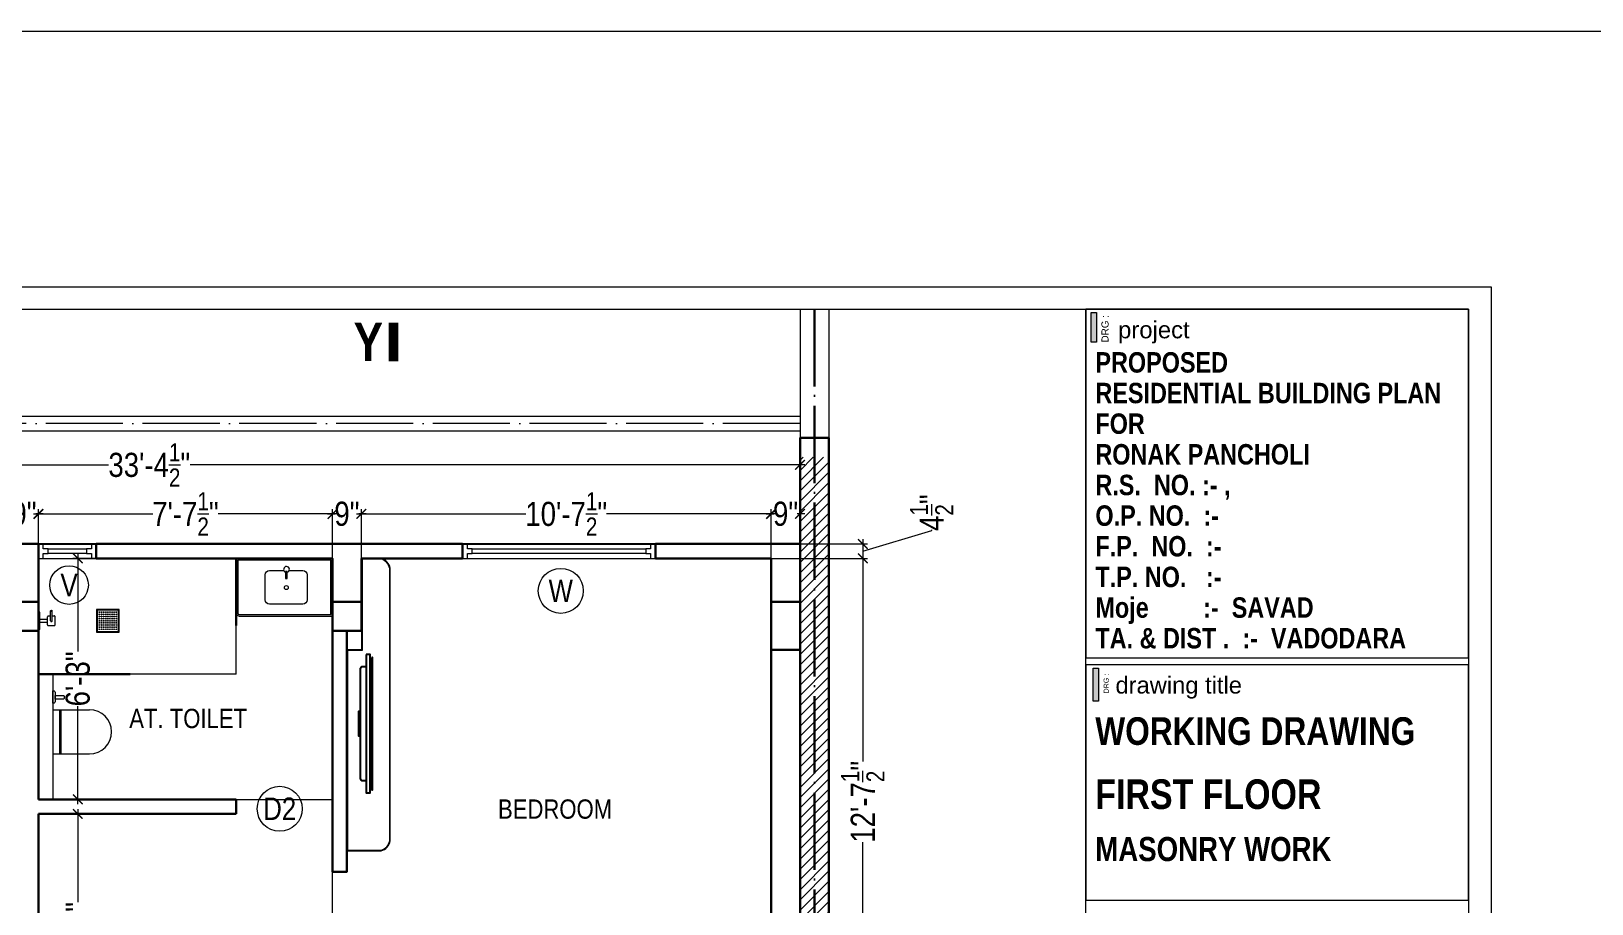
# Model space of a CAD drawing. Header units: millimetres. Extents: x 56222 to 154870, y -176352 to -121287.
# Drawn here: x 149229.4 to 149715, y -175079.4 to -174807.8 of the extents above; entities that cross this region are included whole.
import ezdxf

# ---------------------------------------------------------------- set-up
doc = ezdxf.new("R2010")
doc.units = ezdxf.units.MM
doc.header["$MEASUREMENT"] = 0
doc.header["$PDMODE"] = 35
doc.linetypes.add('ACAD_ISO04W100', pattern=[30, 24, -3, 0, -3])
doc.layers.get('Defpoints').update_dxf_attribs({"color": 220})
for name, color, linetype, lineweight in [('COLUMN', 1, 'Continuous', 30), ('Farniture', 59, 'Continuous', 25), ('FIRST FLOOR', 7, 'Continuous', 9), ('FIRST FLOOR ( DIM )', 250, 'Continuous', 9), ('FIRST FLOOR ( DW_RAIL )', 7, 'Continuous', 9), ('FIRST FLOOR ( TEXT )', 7, 'Continuous', 9), ('FIRST FLOOR_( PLine )_', 251, 'Continuous', 30), ('FURNITURE', 59, 'Continuous', 9), ('GROUND FLOOR', 7, 'Continuous', 9), ('GROUND FLOOR  ( HATCH )', 251, 'Continuous', 9), ('SECTION', 7, 'Continuous', 9), ('X_PLOT', 1, 'Continuous', 9), ('X_SHEET', 7, 'Continuous', 9)]:
    doc.layers.add(name, color=color, linetype=linetype, lineweight=lineweight)
doc.layers.add('XX~SLAB ( PLINE )', color=251, linetype='Continuous', plot=False)
doc.styles.add("AR_0'-0", font='arial.ttf')
doc.styles.add('AR_6', font='arial.ttf', dxfattribs={"height": 6})
doc.styles.add("Cn_BT_0'-0", font='swissc.ttf')
doc.styles.add('Cn_BT_7', font='swissc.ttf', dxfattribs={"height": 7})
doc.styles.add('Cn_BT_7½', font='swissc.ttf', dxfattribs={"height": 7.5})
doc.styles.add('KATHA', font='swissc.ttf')
doc.styles.get("Standard").update_dxf_attribs({"font": 'arial.ttf', "height": 6})
doc.dimstyles.new('Cn_BT_7½', dxfattribs={"dimtxt": 9, "dimasz": 3, "dimexe": 1.5, "dimexo": 0, "dimgap": 0.09, "dimtad": 0, "dimdec": 3, "dimzin": 3, "dimdsep": 46, "dimlunit": 4, "dimtxsty": 'Cn_BT_7½', "dimblk": 'ARCHTICK', "dimcen": 0.09, "dimdle": 1.5, "dimclrd": 251, "dimclre": 251, "dimclrt": 14, "dimadec": 0, "dimazin": 0, "dimtfac": 0.75, "dimtdec": 3, "dimtofl": 0, "dimtmove": 0, "dimatfit": 3, "dimfxl": 0, "dimtolj": 1, "dimtzin": 0, "dimlwd": 15, "dimlwe": 15, "dimarcsym": 0})

# ---------------------------------------------------------------- blocks, each defined once
blk = doc.blocks.new('_ArchTick')
at = {"color": 0, "linetype": 'ByBlock', "const_width": 0.15}
blk.add_lwpolyline([(-0.5, -0.5), (0.5, 0.5)], dxfattribs=at)
blk = doc.blocks.new('*D141')
at = {"layer": 'Defpoints', "color": 0, "transparency": 16777216}
for p in [(149468.64, -174967.37), (149459.64, -174971.87), (149488.17, -174971.87)]:
    blk.add_point(p, dxfattribs=at)
at = {"layer": 'FIRST FLOOR ( DIM )', "color": 251, "lineweight": 15, "transparency": 16777216}
for p, q in [((149488.17, -174969.62), (149509.61, -174963.19)), ((149509.61, -174963.19), (149509.61, -174963.01)), ((149468.64, -174967.37), (149489.67, -174967.37)), ((149488.17, -174965.87), (149488.17, -174973.37)), ((149459.64, -174971.87), (149489.67, -174971.87))]:
    blk.add_line(p, q, dxfattribs=at)
at = {"layer": 'FIRST FLOOR ( DIM )', "color": 251, "lineweight": 15, "transparency": 16777216, "xscale": 3, "yscale": 3, "zscale": 3}
for p, rotation in [((149488.17, -174967.37), 90), ((149488.17, -174971.87), 270)]:
    blk.add_blockref('_ArchTick', p, dxfattribs=dict(at, rotation=rotation))
at = {"layer": 'FIRST FLOOR ( DIM )', "color": 14, "transparency": 16777216, "insert": (149509.61, -174957.64), "char_height": 7.5, "attachment_point": 5, "rotation": 90, "style": 'Cn_BT_7½'}
blk.add_mtext('\\A1;4{\\H0.750000x;\\S1/2;}"', dxfattribs=at)
blk = doc.blocks.new('*D139')
at = {"layer": 'Defpoints', "color": 0, "transparency": 16777216}
for p in [(149468.64, -174971.87), (149468.64, -175123.37), (149488.17, -175123.37)]:
    blk.add_point(p, dxfattribs=at)
at = {"layer": 'FIRST FLOOR ( DIM )', "color": 251, "lineweight": 15, "transparency": 16777216}
for p, q in [((149468.64, -174971.87), (149489.67, -174971.87)), ((149488.17, -174970.37), (149488.17, -175035.09)), ((149488.17, -175124.87), (149488.17, -175060.16)), ((149468.64, -175123.37), (149489.67, -175123.37))]:
    blk.add_line(p, q, dxfattribs=at)
at = {"layer": 'FIRST FLOOR ( DIM )', "color": 251, "lineweight": 15, "transparency": 16777216, "xscale": 3, "yscale": 3, "zscale": 3}
for p, rotation in [((149488.17, -174971.87), 90), ((149488.17, -175123.37), 270)]:
    blk.add_blockref('_ArchTick', p, dxfattribs=dict(at, rotation=rotation))
at = {"layer": 'FIRST FLOOR ( DIM )', "color": 14, "transparency": 16777216, "insert": (149488.17, -175047.62), "char_height": 7.5, "attachment_point": 5, "rotation": 90, "style": 'Cn_BT_7½'}
blk.add_mtext('\\A1;12\'-7{\\H0.750000x;\\S1/2;}"', dxfattribs=at)
blk = doc.blocks.new('*D138')
at = {"layer": 'Defpoints', "color": 0, "transparency": 16777216}
for p in [(149068.14, -174942.76), (149068.14, -174967.37), (149468.64, -174967.37)]:
    blk.add_point(p, dxfattribs=at)
at = {"layer": 'FIRST FLOOR ( DIM )', "color": 251, "lineweight": 15, "transparency": 16777216}
for p, q in [((149066.64, -174942.76), (149253.44, -174942.76)), ((149068.14, -174967.37), (149068.14, -174941.26)), ((149470.14, -174942.76), (149278.85, -174942.76)), ((149468.64, -174967.37), (149468.64, -174941.26))]:
    blk.add_line(p, q, dxfattribs=at)
at = {"layer": 'FIRST FLOOR ( DIM )', "color": 251, "lineweight": 15, "transparency": 16777216, "xscale": 3, "yscale": 3, "zscale": 3, "rotation": 180}
blk.add_blockref('_ArchTick', (149068.14, -174942.76), dxfattribs=at)
at = {"layer": 'FIRST FLOOR ( DIM )', "color": 251, "lineweight": 15, "transparency": 16777216, "xscale": 3, "yscale": 3, "zscale": 3}
blk.add_blockref('_ArchTick', (149468.64, -174942.76), dxfattribs=at)
at = {"layer": 'FIRST FLOOR ( DIM )', "color": 14, "transparency": 16777216, "insert": (149266.14, -174942.76), "char_height": 7.5, "attachment_point": 5, "style": 'Cn_BT_7½'}
blk.add_mtext('\\A1;33\'-4{\\H0.750000x;\\S1/2;}"', dxfattribs=at)
blk = doc.blocks.new('*D130')
at = {"layer": 'Defpoints', "color": 0, "transparency": 16777216}
for p in [(149231.64, -175051.37), (149231.64, -175123.37), (149243.89, -175123.37)]:
    blk.add_point(p, dxfattribs=at)
at = {"layer": 'FIRST FLOOR ( DIM )', "color": 251, "lineweight": 15, "transparency": 16777216}
for p, q in [((149231.64, -175051.37), (149245.39, -175051.37)), ((149243.89, -175049.87), (149243.89, -175078.85)), ((149243.89, -175124.87), (149243.89, -175095.89)), ((149231.64, -175123.37), (149245.39, -175123.37))]:
    blk.add_line(p, q, dxfattribs=at)
at = {"layer": 'FIRST FLOOR ( DIM )', "color": 251, "lineweight": 15, "transparency": 16777216, "xscale": 3, "yscale": 3, "zscale": 3}
for p, rotation in [((149243.89, -175051.37), 90), ((149243.89, -175123.37), 270)]:
    blk.add_blockref('_ArchTick', p, dxfattribs=dict(at, rotation=rotation))
at = {"layer": 'FIRST FLOOR ( DIM )', "color": 14, "transparency": 16777216, "insert": (149243.89, -175087.37), "char_height": 7.5, "attachment_point": 5, "rotation": 90, "style": 'Cn_BT_7½'}
blk.add_mtext('\\A1;6\'-0"', dxfattribs=at)
blk = doc.blocks.new('A$C744D1EC1')
at = {"layer": 'FURNITURE'}
for p, q in [((-2.26, -0.39), (-2.26, 0)), ((-2.26, -0.39), (-2.26, 0)), ((0, -0.39), (0, 0)), ((0, -0.39), (0, 0)), ((2.26, -0.39), (2.26, 0)), ((2.26, -0.39), (2.26, 0)), ((-2.26, -0.39), (2.26, -0.39)), ((-2.26, -0.39), (2.26, -0.39)), ((-1.26, -2.56), (-1.26, -4.14)), ((-1.06, -2.36), (1.06, -2.36)), ((-0.39, -0.39), (-0.39, -2.36)), ((0, -3.15), (2.56, -3.15)), ((0, -3.55), (2.56, -3.55)), ((0.39, -0.39), (0.39, -2.36)), ((1.26, -2.56), (1.26, -3.15)), ((1.26, -3.55), (1.26, -4.14)), ((-1.06, -4.33), (1.06, -4.33))]:
    blk.add_line(p, q, dxfattribs=at)
for points in [[(-2.96, -15.14), (-2.96, -20.86, 0.414214), (-2.86, -20.96), (2.86, -20.96, 0.414214), (2.96, -20.86), (2.96, -15.14, 0.414214), (2.86, -15.04), (-2.86, -15.04, 0.414214)], [(-2.76, -15.34), (-2.76, -20.66, 0.414214), (-2.66, -20.76), (2.66, -20.76, 0.414214), (2.76, -20.66), (2.76, -15.34, 0.414214), (2.66, -15.24), (-2.66, -15.24, 0.414214)]]:
    blk.add_lwpolyline(points, format="xyb", close=True, dxfattribs=at)
for centre, radius in [((2.56, -3.35), 0.197), ((-2.21, -15.79), 0.0985), ((-1.66, -15.79), 0.0985), ((-1.1, -15.79), 0.0985), ((-0.55, -15.79), 0.0985), ((0, -15.79), 0.0985), ((0.55, -15.79), 0.0985), ((1.1, -15.79), 0.0985), ((1.66, -15.79), 0.0985), ((2.21, -15.79), 0.0985), ((-2.21, -16.34), 0.0985), ((-2.21, -16.9), 0.0985), ((-2.21, -17.45), 0.0985), ((-2.21, -18), 0.0985), ((-2.21, -18.55), 0.0985), ((-2.21, -19.1), 0.0985), ((-2.21, -19.66), 0.0985), ((-2.21, -20.21), 0.0985), ((-1.66, -16.34), 0.0985), ((-1.66, -16.9), 0.0985), ((-1.66, -17.45), 0.0985), ((-1.66, -18), 0.0985), ((-1.66, -18.55), 0.0985), ((-1.66, -19.1), 0.0985), ((-1.66, -19.66), 0.0985), ((-1.66, -20.21), 0.0985), ((-1.1, -16.34), 0.0985), ((-1.1, -16.9), 0.0985), ((-1.1, -17.45), 0.0985), ((-1.1, -18), 0.0985), ((-1.1, -18.55), 0.0985), ((-1.1, -19.1), 0.0985), ((-1.1, -19.66), 0.0985), ((-1.1, -20.21), 0.0985), ((-0.55, -16.34), 0.0985), ((-0.55, -16.9), 0.0985), ((-0.55, -17.45), 0.0985), ((-0.55, -18), 0.0985), ((-0.55, -18.55), 0.0985), ((-0.55, -19.1), 0.0985), ((-0.55, -19.66), 0.0985), ((-0.55, -20.21), 0.0985), ((0, -16.34), 0.0985), ((0, -16.9), 0.0985), ((0, -17.45), 0.0985), ((0, -18), 0.0985), ((0, -18.55), 0.0985), ((0, -19.1), 0.0985), ((0, -19.66), 0.0985), ((0, -20.21), 0.0985), ((0.55, -16.34), 0.0985), ((0.55, -16.9), 0.0985), ((0.55, -17.45), 0.0985), ((0.55, -18), 0.0985), ((0.55, -18.55), 0.0985), ((0.55, -19.1), 0.0985), ((0.55, -19.66), 0.0985), ((0.55, -20.21), 0.0985), ((1.1, -16.34), 0.0985), ((1.1, -16.9), 0.0985), ((1.1, -17.45), 0.0985), ((1.1, -18), 0.0985), ((1.1, -18.55), 0.0985), ((1.1, -19.1), 0.0985), ((1.1, -19.66), 0.0985), ((1.1, -20.21), 0.0985), ((1.66, -16.34), 0.0985), ((1.66, -16.9), 0.0985), ((1.66, -17.45), 0.0985), ((1.66, -18), 0.0985), ((1.66, -18.55), 0.0985), ((1.66, -19.1), 0.0985), ((1.66, -19.66), 0.0985), ((1.66, -20.21), 0.0985), ((2.21, -16.34), 0.0985), ((2.21, -16.9), 0.0985), ((2.21, -17.45), 0.0985), ((2.21, -18), 0.0985), ((2.21, -18.55), 0.0985), ((2.21, -19.1), 0.0985), ((2.21, -19.66), 0.0985), ((2.21, -20.21), 0.0985)]:
    blk.add_circle(centre, radius, dxfattribs=at)
for centre, start, end in [((-1.06, -2.56), 90, 180), ((0, -3.35), 90, 270), ((1.06, -2.56), 0, 90), ((-1.06, -4.14), 180, 270), ((1.06, -4.14), 270, 0)]:
    blk.add_arc(centre, 0.197, start, end, dxfattribs=at)
blk = doc.blocks.new('dfg')
at = {"layer": 'FURNITURE'}
for p, q in [((295086.03, -103322.89), (295099.32, -103322.89)), ((295086.03, -103322.89), (295086.03, -103338.95)), ((295088.5, -103338.95), (295088.5, -103322.89)), ((295089.07, -103338.95), (295089.07, -103322.89)), ((295086.03, -103338.95), (295099.32, -103338.95))]:
    blk.add_line(p, q, dxfattribs=at)
for points in [[(295086.89, -103316.98), (295086.89, -103319.57, -0.455818), (295086.08, -103320.57), (295086.03, -103320.57), (295086.03, -103315.98), (295086.08, -103315.98, -0.455818)], [(295090.07, -103317.91), (295090.07, -103318.8, -0.414214), (295089.82, -103319.05), (295086.89, -103319.05), (295086.89, -103317.66), (295089.82, -103317.66, -0.414214)]]:
    blk.add_lwpolyline(points, format="xyb", close=True, dxfattribs=at)
blk.add_arc((295099.32, -103330.92), 8.03, 270, 90, dxfattribs=at)
blk = doc.blocks.new('*D127')
at = {"layer": 'Defpoints', "color": 0, "transparency": 16777216}
for p in [(149243.89, -174971.87), (149250.1, -174971.87), (149250.1, -175046.87)]:
    blk.add_point(p, dxfattribs=at)
at = {"layer": 'GROUND FLOOR', "color": 251, "lineweight": 15, "transparency": 16777216}
for p, q in [((149250.1, -174971.87), (149242.39, -174971.87)), ((149243.89, -174970.37), (149243.89, -175000.85)), ((149243.89, -175048.37), (149243.89, -175017.89)), ((149250.1, -175046.87), (149242.39, -175046.87))]:
    blk.add_line(p, q, dxfattribs=at)
at = {"layer": 'GROUND FLOOR', "color": 251, "lineweight": 15, "transparency": 16777216, "xscale": 3, "yscale": 3, "zscale": 3}
for p, rotation in [((149243.89, -174971.87), 90), ((149243.89, -175046.87), 270)]:
    blk.add_blockref('_ArchTick', p, dxfattribs=dict(at, rotation=rotation))
at = {"layer": 'GROUND FLOOR', "color": 14, "transparency": 16777216, "insert": (149243.89, -175009.37), "char_height": 7.5, "attachment_point": 5, "rotation": 90, "style": 'Cn_BT_7½'}
blk.add_mtext('\\A1;6\'-3"', dxfattribs=at)
blk = doc.blocks.new('tv')
at = {"layer": 'Farniture'}
for points in [[(47049.68, -94850.89), (47017.64, -94850.89), (47017.64, -94849.96), (47049.68, -94849.96)], [(47048.97, -94849.55), (47018.36, -94849.55), (47018.36, -94849.43), (47048.97, -94849.43)], [(47048.62, -94849.96), (47018.71, -94849.96), (47018.71, -94849.55), (47048.62, -94849.55)], [(47030.87, -94852.22), (47036.46, -94852.22), (47036.46, -94852.63), (47030.87, -94852.63)]]:
    blk.add_lwpolyline(points, close=True, dxfattribs=at)
blk.add_lwpolyline([(47046.93, -94850.89), (47020.39, -94850.89), (47020.39, -94851.6, 0.414214), (47021.02, -94852.22), (47046.31, -94852.22, 0.414214), (47046.93, -94851.6)], format="xyb", close=True, dxfattribs=at)
blk = doc.blocks.new('*D116')
at = {"layer": 'Defpoints', "color": 0, "transparency": 16777216}
for p in [(149231.64, -174958.02), (149231.64, -174967.37), (149222.64, -174971.87)]:
    blk.add_point(p, dxfattribs=at)
at = {"layer": 'FIRST FLOOR ( DIM )', "color": 251, "lineweight": 15, "transparency": 16777216}
for p, q in [((149221.14, -174958.02), (149223.49, -174958.02)), ((149222.64, -174971.87), (149222.64, -174956.52)), ((149233.14, -174958.02), (149230.8, -174958.02)), ((149231.64, -174967.37), (149231.64, -174956.52))]:
    blk.add_line(p, q, dxfattribs=at)
at = {"layer": 'FIRST FLOOR ( DIM )', "color": 251, "lineweight": 15, "transparency": 16777216, "xscale": 3, "yscale": 3, "zscale": 3, "rotation": 180}
blk.add_blockref('_ArchTick', (149222.64, -174958.02), dxfattribs=at)
at = {"layer": 'FIRST FLOOR ( DIM )', "color": 251, "lineweight": 15, "transparency": 16777216, "xscale": 3, "yscale": 3, "zscale": 3}
blk.add_blockref('_ArchTick', (149231.64, -174958.02), dxfattribs=at)
at = {"layer": 'FIRST FLOOR ( DIM )', "color": 14, "transparency": 16777216, "insert": (149227.14, -174958.02), "char_height": 7.5, "attachment_point": 5, "style": 'Cn_BT_7½'}
blk.add_mtext('\\A1;9"', dxfattribs=at)
blk = doc.blocks.new('*D115')
at = {"layer": 'Defpoints', "color": 0, "transparency": 16777216}
for p in [(149323.14, -174958.02), (149231.64, -174967.37), (149323.14, -174971.87)]:
    blk.add_point(p, dxfattribs=at)
at = {"layer": 'FIRST FLOOR ( DIM )', "color": 251, "lineweight": 15, "transparency": 16777216}
for p, q in [((149230.14, -174958.02), (149267.19, -174958.02)), ((149231.64, -174967.37), (149231.64, -174956.52)), ((149324.64, -174958.02), (149287.59, -174958.02)), ((149323.14, -174971.87), (149323.14, -174956.52))]:
    blk.add_line(p, q, dxfattribs=at)
at = {"layer": 'FIRST FLOOR ( DIM )', "color": 251, "lineweight": 15, "transparency": 16777216, "xscale": 3, "yscale": 3, "zscale": 3, "rotation": 180}
blk.add_blockref('_ArchTick', (149231.64, -174958.02), dxfattribs=at)
at = {"layer": 'FIRST FLOOR ( DIM )', "color": 251, "lineweight": 15, "transparency": 16777216, "xscale": 3, "yscale": 3, "zscale": 3}
blk.add_blockref('_ArchTick', (149323.14, -174958.02), dxfattribs=at)
at = {"layer": 'FIRST FLOOR ( DIM )', "color": 14, "transparency": 16777216, "insert": (149277.39, -174958.02), "char_height": 7.5, "attachment_point": 5, "style": 'Cn_BT_7½'}
blk.add_mtext('\\A1;7\'-7{\\H0.750000x;\\S1/2;}"', dxfattribs=at)
blk = doc.blocks.new('*D114')
at = {"layer": 'Defpoints', "color": 0, "transparency": 16777216}
for p in [(149332.14, -174958.02), (149323.14, -174971.87), (149332.14, -174971.87)]:
    blk.add_point(p, dxfattribs=at)
at = {"layer": 'FIRST FLOOR ( DIM )', "color": 251, "lineweight": 15, "transparency": 16777216}
for p, q in [((149321.64, -174958.02), (149323.99, -174958.02)), ((149323.14, -174971.87), (149323.14, -174956.52)), ((149333.64, -174958.02), (149331.3, -174958.02)), ((149332.14, -174971.87), (149332.14, -174956.52))]:
    blk.add_line(p, q, dxfattribs=at)
at = {"layer": 'FIRST FLOOR ( DIM )', "color": 251, "lineweight": 15, "transparency": 16777216, "xscale": 3, "yscale": 3, "zscale": 3, "rotation": 180}
blk.add_blockref('_ArchTick', (149323.14, -174958.02), dxfattribs=at)
at = {"layer": 'FIRST FLOOR ( DIM )', "color": 251, "lineweight": 15, "transparency": 16777216, "xscale": 3, "yscale": 3, "zscale": 3}
blk.add_blockref('_ArchTick', (149332.14, -174958.02), dxfattribs=at)
at = {"layer": 'FIRST FLOOR ( DIM )', "color": 14, "transparency": 16777216, "insert": (149327.64, -174958.02), "char_height": 7.5, "attachment_point": 5, "style": 'Cn_BT_7½'}
blk.add_mtext('\\A1;9"', dxfattribs=at)
blk = doc.blocks.new('*D113')
at = {"layer": 'Defpoints', "color": 0, "transparency": 16777216}
for p in [(149459.64, -174958.02), (149332.14, -174971.87), (149459.64, -174971.87)]:
    blk.add_point(p, dxfattribs=at)
at = {"layer": 'FIRST FLOOR ( DIM )', "color": 251, "lineweight": 15, "transparency": 16777216}
for p, q in [((149330.64, -174958.02), (149383.36, -174958.02)), ((149332.14, -174971.87), (149332.14, -174956.52)), ((149461.14, -174958.02), (149408.43, -174958.02)), ((149459.64, -174971.87), (149459.64, -174956.52))]:
    blk.add_line(p, q, dxfattribs=at)
at = {"layer": 'FIRST FLOOR ( DIM )', "color": 251, "lineweight": 15, "transparency": 16777216, "xscale": 3, "yscale": 3, "zscale": 3, "rotation": 180}
blk.add_blockref('_ArchTick', (149332.14, -174958.02), dxfattribs=at)
at = {"layer": 'FIRST FLOOR ( DIM )', "color": 251, "lineweight": 15, "transparency": 16777216, "xscale": 3, "yscale": 3, "zscale": 3}
blk.add_blockref('_ArchTick', (149459.64, -174958.02), dxfattribs=at)
at = {"layer": 'FIRST FLOOR ( DIM )', "color": 14, "transparency": 16777216, "insert": (149395.89, -174958.02), "char_height": 7.5, "attachment_point": 5, "style": 'Cn_BT_7½'}
blk.add_mtext('\\A1;10\'-7{\\H0.750000x;\\S1/2;}"', dxfattribs=at)
blk = doc.blocks.new('*D112')
at = {"layer": 'Defpoints', "color": 0, "transparency": 16777216}
for p in [(149468.64, -174958.02), (149468.64, -174967.37), (149459.64, -174971.87)]:
    blk.add_point(p, dxfattribs=at)
at = {"layer": 'FIRST FLOOR ( DIM )', "color": 251, "lineweight": 15, "transparency": 16777216}
for p, q in [((149458.14, -174958.02), (149460.49, -174958.02)), ((149459.64, -174971.87), (149459.64, -174956.52)), ((149470.14, -174958.02), (149467.8, -174958.02)), ((149468.64, -174967.37), (149468.64, -174956.52))]:
    blk.add_line(p, q, dxfattribs=at)
at = {"layer": 'FIRST FLOOR ( DIM )', "color": 251, "lineweight": 15, "transparency": 16777216, "xscale": 3, "yscale": 3, "zscale": 3, "rotation": 180}
blk.add_blockref('_ArchTick', (149459.64, -174958.02), dxfattribs=at)
at = {"layer": 'FIRST FLOOR ( DIM )', "color": 251, "lineweight": 15, "transparency": 16777216, "xscale": 3, "yscale": 3, "zscale": 3}
blk.add_blockref('_ArchTick', (149468.64, -174958.02), dxfattribs=at)
at = {"layer": 'FIRST FLOOR ( DIM )', "color": 14, "transparency": 16777216, "insert": (149464.14, -174958.02), "char_height": 7.5, "attachment_point": 5, "style": 'Cn_BT_7½'}
blk.add_mtext('\\A1;9"', dxfattribs=at)

msp = doc.modelspace()

# ---------------------------------------------------------------- hatches: boundary and pattern name
at = {"layer": 'GROUND FLOOR  ( HATCH )'}
h = msp.add_hatch(dxfattribs=at)
h.set_pattern_fill('ANSI31', color=6, scale=18, style=0)
h.set_pattern_definition([(45, (32936.9576, -12664.698), (-1.590990258, 1.590990258), [])])
h.paths.add_polyline_path([(149477.6435, -174940.3723), (149468.6435, -174940.3723), (149468.6435, -175283.8723), (149477.6435, -175283.8723)])
at = {"layer": 'X_SHEET', "ltscale": 0.25}
h = msp.add_hatch(color=0, dxfattribs=at)
h.dxf.hatch_style = 1
h.paths.add_polyline_path([(149561.5114, -175006.0002), (149559.9093, -175006.0002), (149559.9093, -175016.3044), (149561.5114, -175016.3044)])

# ---------------------------------------------------------------- linework, layer by layer
at = {"layer": 'COLUMN'}
for points in [[(149222.6435, -174985.3723), (149231.6435, -174985.3723), (149231.6435, -174994.3723), (149222.6435, -174994.3723)], [(149323.1435, -174985.3723), (149332.1435, -174985.3723), (149332.1435, -174994.3723), (149323.1435, -174994.3723)], [(149459.6435, -174985.3723), (149468.6435, -174985.3723), (149468.6435, -175000.3723), (149459.6435, -175000.3723)]]:
    msp.add_lwpolyline(points, close=True, dxfattribs=at)
at = {"layer": 'FIRST FLOOR'}
for p, q in [((149068.1435, -174967.3723), (149468.6435, -174967.3723)), ((149231.6435, -175046.8723), (149231.6435, -174967.3723)), ((149249.6435, -174971.8723), (149249.6435, -174967.3723)), ((149363.6435, -174971.8723), (149363.6435, -174967.3723)), ((149423.6435, -174971.8723), (149423.6435, -174967.3723)), ((149468.6435, -174967.3723), (149468.6435, -175277.8723)), ((149231.6435, -174971.8723), (149323.1435, -174971.8723)), ((149323.1435, -175123.3723), (149323.1435, -174971.8723)), ((149332.1435, -174971.8723), (149459.6435, -174971.8723)), ((149332.1435, -174994.3723), (149332.1435, -174971.8723)), ((149459.6435, -174971.8723), (149459.6435, -175123.3723)), ((149327.6435, -175069.3723), (149327.6435, -174994.3723)), ((149231.6435, -175046.8723), (149323.1435, -175046.8723)), ((149293.1435, -175051.3723), (149293.1435, -175046.8723)), ((149231.6435, -175051.3723), (149293.1435, -175051.3723)), ((149231.6435, -175051.3723), (149231.6435, -175123.3723)), ((149323.1435, -175069.3723), (149327.6435, -175069.3723))]:
    msp.add_line(p, q, dxfattribs=at)
at = {"layer": 'FIRST FLOOR ( DIM )', "color": 5}
for centre, radius in [((149241.1795, -174980.1699), 6), ((149394.1881, -174981.9722), 7), ((149306.7223, -175049.791), 7)]:
    msp.add_circle(centre, radius, dxfattribs=at)
at = {"layer": 'FIRST FLOOR ( DW_RAIL )'}
for points in [[(149249.6435, -174967.3723), (149248.1435, -174967.3723), (149248.1435, -174968.8723), (149246.6435, -174968.8723), (149246.6435, -174970.3723), (149234.6435, -174970.3723), (149234.6435, -174968.8723), (149233.1435, -174968.8723), (149233.1435, -174967.3723), (149231.6435, -174967.3723), (149231.6435, -174971.8723), (149233.1435, -174971.8723), (149233.1435, -174970.3723), (149234.6435, -174970.3723), (149234.6435, -174968.8723), (149246.6435, -174968.8723), (149246.6435, -174970.3723), (149248.1435, -174970.3723), (149248.1435, -174971.8723), (149249.6435, -174971.8723), (149249.6435, -174967.3723), (149231.6435, -174967.3723), (149231.6435, -174971.8723), (149249.6435, -174971.8723)], [(149423.6435, -174967.3723), (149422.1435, -174967.3723), (149422.1435, -174968.8723), (149420.6435, -174968.8723), (149420.6435, -174970.3723), (149366.6435, -174970.3723), (149366.6435, -174968.8723), (149365.1435, -174968.8723), (149365.1435, -174967.3723), (149363.6435, -174967.3723), (149363.6435, -174971.8723), (149365.1435, -174971.8723), (149365.1435, -174970.3723), (149366.6435, -174970.3723), (149366.6435, -174968.8723), (149420.6435, -174968.8723), (149420.6435, -174970.3723), (149422.1435, -174970.3723), (149422.1435, -174971.8723), (149423.6435, -174971.8723), (149423.6435, -174967.3723), (149363.6435, -174967.3723), (149363.6435, -174971.8723), (149423.6435, -174971.8723)]]:
    msp.add_lwpolyline(points, close=True, dxfattribs=at)
at = {"layer": 'FIRST FLOOR_( PLine )_'}
for p, q in [((149231.6435, -174967.3723), (149068.1435, -174967.3723)), ((149231.6435, -175046.8723), (149231.6435, -174967.3723)), ((149293.1435, -175046.8723), (149231.6435, -175046.8723)), ((149293.1435, -175051.3723), (149293.1435, -175046.8723)), ((149231.6435, -175123.3723), (149231.6435, -175051.3723)), ((149231.6435, -175051.3723), (149293.1435, -175051.3723))]:
    msp.add_line(p, q, dxfattribs=at)
for points in [[(149332.1435, -174971.8723), (149363.6435, -174971.8723), (149363.6435, -174967.3723), (149249.6435, -174967.3723), (149249.6435, -174971.8723), (149323.1435, -174971.8723), (149323.1435, -175069.3723), (149327.6435, -175069.3723), (149327.6435, -174994.3723), (149332.1435, -174994.3723)], [(149468.6435, -174967.3723), (149423.6435, -174967.3723), (149423.6435, -174971.8723), (149459.6435, -174971.8723), (149459.6435, -175123.3723), (149369.6435, -175123.3723), (149369.6435, -175127.8723), (149459.6435, -175127.8723), (149459.6435, -175255.3723), (149402.6435, -175255.3723), (149402.6435, -175259.8723), (149459.6435, -175259.8723), (149459.6435, -175277.8723), (149468.6435, -175277.8723)]]:
    msp.add_lwpolyline(points, close=True, dxfattribs=at)
at = {"layer": 'FURNITURE'}
for q in [(149293.1435, -174971.8723), (149231.6435, -175007.8723)]:
    msp.add_line((149293.1435, -175007.8723), q, dxfattribs=at)
at = {"layer": 'FURNITURE', "color": 5, "lineweight": 30, "ltscale": 10000}
for p, q in [((149293.1435, -174971.8723), (149293.1435, -174992.7831)), ((149231.6435, -175007.8723), (149260.1435, -175007.8723))]:
    msp.add_line(p, q, dxfattribs=at)
at = {"layer": 'FURNITURE'}
for points in [[(149323.1435, -174971.8723), (149293.1435, -174971.8723), (149293.1435, -174988.6796, 0.42261333), (149294.3281, -174989.8781), (149323.1435, -174989.8781)], [(149322.6435, -174972.3723), (149293.6435, -174972.3723), (149293.6435, -174988.6853, 0.42530735), (149294.3257, -174989.3781), (149322.6435, -174989.3781)], [(149341.1436, -174974.9619, 0.28550808), (149338.3129, -174971.8723), (149332.1435, -174971.8723), (149332.1436, -175000.3723), (149327.6435, -175000.3723), (149327.6435, -175062.8735), (149338.3129, -175062.8735, 0.28548811), (149341.1435, -175059.7842)], [(149341.0003, -174974.9754, 0.28319822), (149338.293, -174972.0156), (149332.2868, -174972.0156), (149332.2868, -175000.5156), (149327.7868, -175000.5156), (149327.7868, -175062.7302), (149338.293, -175062.7302, 0.28317791), (149341.0003, -175059.7707)], [(149340.9438, -174974.9807, 0.28225194), (149338.2851, -174972.0721), (149332.3433, -174972.0721), (149332.3433, -175000.5721), (149327.8433, -175000.5721), (149327.8433, -175062.6737), (149338.2851, -175062.6737, 0.28223148), (149340.9438, -175059.7654)]]:
    msp.add_lwpolyline(points, format="xyb", close=True, dxfattribs=at)
msp.add_lwpolyline([(149309.6544, -174975.6464), (149313.9262, -174975.6463, -0.41421356), (149315.2584, -174976.9784), (149315.2586, -174984.778, -0.41421356), (149313.9265, -174986.1102), (149303.5452, -174986.1105, -0.41421356), (149302.2129, -174984.7783), (149302.2127, -174976.9788, -0.41421356), (149303.5449, -174975.6466), (149308.0191, -174975.6465)], format="xyb", dxfattribs=at)
msp.add_lwpolyline([(149309.6544, -174975.6464), (149313.9262, -174975.6463, -0.41421356), (149315.2584, -174976.9784), (149315.2586, -174984.778, -0.41421356), (149313.9265, -174986.1102), (149303.5452, -174986.1105, -0.41421356), (149302.2129, -174984.7783), (149302.2127, -174976.9788, -0.41421356), (149303.5449, -174975.6466), (149308.0191, -174975.6465)], format="xyb", dxfattribs=at)
for points in [[(149308.5239, -174975.9992), (149308.524, -174978.1014), (149309.0603, -174978.1014), (149309.0602, -174975.9992)], [(149308.5239, -174975.9992), (149308.524, -174978.1014), (149309.0603, -174978.1014), (149309.0602, -174975.9992)], [(149236.1435, -175046.7785), (149231.6435, -175046.7785), (149231.6435, -175007.8723), (149236.1435, -175007.8723)]]:
    msp.add_lwpolyline(points, close=True, dxfattribs=at)
msp.add_circle((149308.7922, -174980.955), 0.6131, dxfattribs=at)
msp.add_circle((149308.7922, -174980.955), 0.6131, dxfattribs=at)
msp.add_arc((149308.8368, -174975.2835), 0.8946, 284.4676, 249.530737, dxfattribs=at)
msp.add_arc((149308.8368, -174975.2835), 0.8946, 284.4676, 249.530737, dxfattribs=at)
at = {"layer": 'GROUND FLOOR'}
for p, q in [((149468.6435, -174894.3235), (149468.6435, -175415.2563)), ((149468.6435, -174894.3235), (149468.6435, -174991.3723)), ((149477.6435, -174894.3235), (149477.6435, -175415.2563)), ((148968.3935, -174927.6223), (149468.6435, -174927.6223)), ((148972.8935, -174932.1223), (149468.6435, -174932.1223))]:
    msp.add_line(p, q, dxfattribs=at)
at = {"layer": 'GROUND FLOOR', "color": 1, "linetype": 'ACAD_ISO04W100'}
msp.add_line((149473.1435, -174894.3235), (149473.1435, -175277.8723), dxfattribs=at)
msp.add_lwpolyline([(149468.6435, -174929.8723), (148970.6435, -174929.8723), (148970.6435, -175392.3723), (149468.6435, -175392.3723)], dxfattribs=at)
at = {"layer": 'GROUND FLOOR', "color": 6, "lineweight": 30}
msp.add_lwpolyline([(149477.6435, -174934.3723), (149468.6435, -174934.3723), (149468.6435, -175277.8723), (149477.6435, -175277.8723)], close=True, dxfattribs=at)
at = {"layer": 'SECTION'}
msp.add_lwpolyline([(147873.111, -174807.8014), (151005.4513, -174807.8014), (151005.4513, -176352.3903), (147873.111, -176352.3903)], close=True, dxfattribs=at)
at = {"layer": 'SECTION', "color": 5}
msp.add_lwpolyline([(149340.6805, -175355.7323, 12, 12, 0), (149343.6805, -175355.7323, 0, 0, 0), (149343.6805, -174904.4966, 12, 12, 0), (149340.6805, -174904.4966, 12, 12, 0)], format="xyseb", dxfattribs=at)
at = {"layer": 'X_PLOT', "linetype": 'ACAD_ISO04W100', "lineweight": 30}
msp.add_line((149473.1435, -174894.3235), (149473.1435, -175415.2563), dxfattribs=at)
at = {"layer": 'X_SHEET'}
for points in [[(149683.7052, -175422.2563), (148916.5568, -175422.2563), (148916.5568, -174887.3235), (149683.7052, -174887.3235)], [(149676.7052, -175415.2563), (148923.5568, -175415.2563), (148923.5568, -174894.3235), (149676.7052, -174894.3235)], [(149557.5646, -175002.8012), (149676.7052, -175002.8012), (149676.7052, -174894.3235), (149557.5646, -174894.3235)], [(149557.5646, -174894.3235), (149676.7052, -174894.3235), (149676.7053, -175415.2563), (149557.5647, -175415.2563)], [(149676.7052, -175005.0087), (149557.5646, -175005.0087), (149557.5646, -175078.2581), (149676.7052, -175078.2581)]]:
    msp.add_lwpolyline(points, close=True, dxfattribs=at)
at = {"layer": 'X_SHEET', "color": 0, "ltscale": 0.25}
for points in [[(149559.2177, -174895.3811), (149560.8537, -174895.3811), (149560.8537, -174904.5899), (149559.2177, -174904.5899)], [(149559.9093, -175006.0002), (149561.5114, -175006.0002), (149561.5114, -175016.3044), (149559.9093, -175016.3044)]]:
    msp.add_lwpolyline(points, close=True, dxfattribs=at)
msp.add_solid([(149560.8537, -174904.5899), (149559.2177, -174904.5899), (149560.8537, -174895.3811), (149559.2177, -174895.3811)], dxfattribs=at)
at = {"layer": 'XX~SLAB ( PLINE )'}
msp.add_lwpolyline([(149063.6435, -174967.3723), (149468.6435, -174967.3723), (149468.6436, -175277.8723), (149459.6435, -175277.8723), (149439.8389, -175277.8723), (149399.5018, -175277.8723), (149374.1435, -175277.8723), (149227.1435, -175277.8723), (149227.1435, -175289.8723), (149063.6435, -175289.8723)], close=True, dxfattribs=at)

# ---------------------------------------------------------------- block references
at = {"layer": 'FURNITURE', "linetype": 'Continuous', "xscale": 1.200000000076199, "yscale": 1.200000000076199, "zscale": 1.200000000076199, "rotation": 90.00018639057082}
msp.add_blockref('A$C744D1EC1', (149231.6435, -174991.2782), dxfattribs=at)
at = {"layer": 'FURNITURE', "xscale": -1.342294704634696, "yscale": 1.342294704634696, "zscale": 1.34229470471346, "rotation": 270}
msp.add_blockref('tv', (276651.4733, -238156.3465), dxfattribs=at)
at = {"layer": 'FURNITURE', "color": 5, "xscale": 0.8549999999813735, "yscale": 0.8549999999813735, "zscale": 0.8549999999813735}
msp.add_blockref('dfg', (-103062.412, -86677.8886), dxfattribs=at)

# ---------------------------------------------------------------- texts
at = {"layer": 'FIRST FLOOR ( DIM )', "color": 5, "char_height": 7, "attachment_point": 5, "style": 'Cn_BT_7'}
for s, insert in [('V', (149241.1795, -174980.1699)), ('W', (149394.1881, -174981.9722)), ('D2', (149306.7223, -175049.791))]:
    msp.add_mtext(s, dxfattribs=dict(at, insert=insert))
at = {"layer": 'FIRST FLOOR ( TEXT )', "char_height": 6, "attachment_point": 5, "style": 'KATHA'}
for s, insert in [('AT. TOILET', (149278.2396, -175021.7236)), ('BEDROOM', (149392.4059, -175049.9258))]:
    msp.add_mtext(s, dxfattribs=dict(at, insert=insert))
at = {"layer": 'SECTION', "color": 5, "insert": (149329.7066, -174910.4567), "char_height": 12, "attachment_point": 7, "line_spacing_factor": 1.157143, "style": "Cn_BT_0'-0"}
msp.add_mtext('{\\fSwis721 Cn BT|b1|i0|c0|p34;Y}', dxfattribs=at)
at = {"layer": 'X_SHEET', "color": 0, "ltscale": 0.25, "insert": (149562.4395, -174904.6998), "char_height": 2.21199, "width": 9.483907, "attachment_point": 1, "rotation": 90, "style": "AR_0'-0"}
msp.add_mtext('DRG :', dxfattribs=at)
at = {"layer": 'X_SHEET', "color": 0, "ltscale": 0.25, "attachment_point": 1}
for s, insert, char_height, style in [('{\\fSwis721 Ex BT|b0|i0|c0|p34;project}', (149567.6247, -174898.0639), 5.308778, 'AR_6'), ('{\\fSwis721 Cn BT|b1|i0|c0|p34;FIRST FLOOR}', (149560.5281, -175040.6398), 9.214445, 'KATHA'), ('{\\fSwis721 Cn BT|b1|i0|c0|p34;MASONRY WORK}', (149560.5281, -175058.5826), 7.5, 'KATHA')]:
    msp.add_mtext(s, dxfattribs=dict(at, insert=insert, char_height=char_height, style=style))
at = {"layer": 'X_SHEET', "color": 0, "linetype": 'Continuous', "insert": (149560.5574, -174907.6835), "char_height": 6.357435, "attachment_point": 1, "line_spacing_factor": 0.9, "style": "Cn_BT_0'-0"}
msp.add_mtext('{\\fSwis721 Cn BT|b1|i0|c0|p34;PROPOSED\\PRESIDENTIAL BUILDING PLAN\\PFOR\\P\\C5;RONAK PANCHOLI  \\C1; \\C29;\\P\\C0;R.S.  NO. :- , \\PO.P. NO.  :-      \\PF.P.  NO.  :-          \\PT.P. NO.   :-  \\PMoje ^I    :-  SAVAD\\PTA. & DIST .  :-  VADODARA}', dxfattribs=at)
at = {"layer": 'X_SHEET', "color": 0, "ltscale": 0.25, "insert": (149563.1156, -175013.9161), "char_height": 1.58405, "attachment_point": 1, "rotation": 90}
msp.add_mtext('DRG :', dxfattribs=at)
at = {"layer": 'X_SHEET', "color": 0, "ltscale": 0.25, "insert": (149566.8044, -175008.6588), "char_height": 5.280173, "attachment_point": 1}
msp.add_mtext('{\\fSwis721 Ex BT|b0|i0|c0|p34;drawing title}', dxfattribs=at)
at = {"layer": 'X_SHEET', "ltscale": 0.25, "insert": (149560.5282, -175021.3059), "char_height": 8.600149, "attachment_point": 1, "style": 'KATHA'}
msp.add_mtext('{\\fSwis721 Cn BT|b1|i0|c0|p34;WORKING DRAWING}', dxfattribs=at)

# ---------------------------------------------------------------- dimensions: what is measured, and where the dimension line sits
at = {"layer": 'FIRST FLOOR ( DIM )'}
dim = msp.add_linear_dim(base=(149068.1435, -174942.7624), p1=(149468.6435, -174967.3723), p2=(149068.1435, -174967.3723), dimstyle='Cn_BT_7½', dxfattribs=at)
dim.commit()
dim.dimension.update_dxf_attribs({"geometry": '*D138', "text_midpoint": (149266.1435, -174942.7624), "dimtype": 160})
dim = msp.add_linear_dim(base=(149488.169, -174971.8723), p1=(149468.6435, -174967.3723), p2=(149459.6435, -174971.8723), angle=90, dimstyle='Cn_BT_7½', override={"dimtmove": 1}, dxfattribs=at)
dim.commit()
dim.dimension.update_dxf_attribs({"geometry": '*D141', "text_midpoint": (149509.6121, -174962.9194)})
for base, p1, p2, picture, middle in [((149231.6435, -174958.019), (149222.6435, -174971.8723), (149231.6435, -174967.3723), '*D116', (149227.1435, -174958.019)), ((149323.1435, -174958.019), (149231.6435, -174967.3723), (149323.1435, -174971.8723), '*D115', (149277.3935, -174958.019)), ((149332.1435, -174958.019), (149323.1435, -174971.8723), (149332.1435, -174971.8723), '*D114', (149327.6435, -174958.019)), ((149459.6435, -174958.019), (149332.1435, -174971.8723), (149459.6435, -174971.8723), '*D113', (149395.8935, -174958.019)), ((149468.6435, -174958.019), (149459.6435, -174971.8723), (149468.6435, -174967.3723), '*D112', (149464.1435, -174958.019))]:
    dim = msp.add_linear_dim(base=base, p1=p1, p2=p2, dimstyle='Cn_BT_7½', override={"dimtmove": 1}, dxfattribs=at)
    dim.commit()
    dim.dimension.update_dxf_attribs({"geometry": picture, "text_midpoint": middle})
for base, p1, p2, picture, middle in [((149488.169, -175123.3723), (149468.6435, -174971.8723), (149468.6435, -175123.3723), '*D139', (149488.169, -175047.6223)), ((149243.8879, -175123.3723), (149231.6435, -175051.3723), (149231.6435, -175123.3723), '*D130', (149243.8879, -175087.3723))]:
    dim = msp.add_linear_dim(base=base, p1=p1, p2=p2, angle=90, dimstyle='Cn_BT_7½', dxfattribs=at)
    dim.commit()
    dim.dimension.update_dxf_attribs({"geometry": picture, "text_midpoint": middle})
at = {"layer": 'GROUND FLOOR'}
dim = msp.add_aligned_dim(p1=(149250.1014, -175046.8723), p2=(149250.1014, -174971.8723), distance=6.2135, dimstyle='Cn_BT_7½', dxfattribs=at)
dim.commit()
dim.dimension.update_dxf_attribs({"geometry": '*D127', "text_midpoint": (149243.8879, -175009.3723)})

doc.saveas('drawing.dxf')
